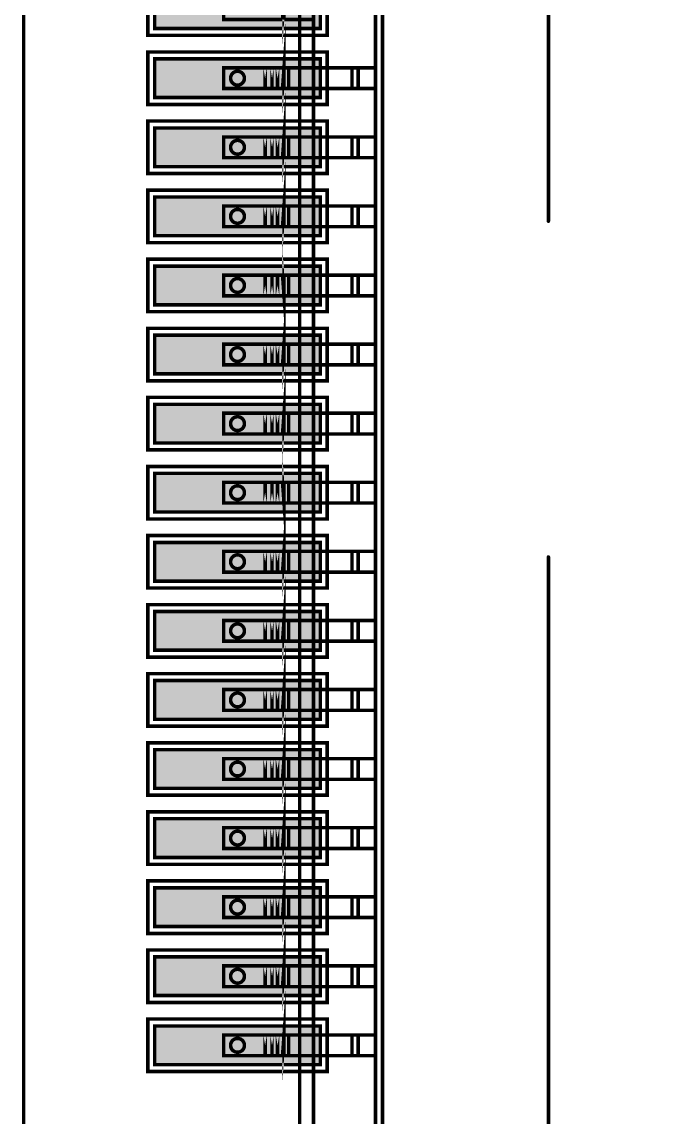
# Model space of a CAD drawing. Extents: x -3.1 to 96.3, y 0 to 53.4.
# Drawn here: x 8.69 to 13.35, y 17.73 to 25.66 of the extents above; entities that cross this region are included whole.
import ezdxf

# ---------------------------------------------------------------- set-up
doc = ezdxf.new("R2010")
doc.units = 0
doc.header["$MEASUREMENT"] = 0
doc.layers.get('0').update_dxf_attribs({"linetype": 'CONTINUOUS'})
for name, color, linetype in [('DRIL_PLTE_THRU_01', 3, 'CONTINUOUS'), ('DRIL_PLTE_THRU_02', 146, 'CONTINUOUS'), ('DRIL_PLTE_THRU_03', 176, 'CONTINUOUS'), ('DRIL_PLTE_THRU_04', 56, 'CONTINUOUS'), ('DRIL_PLTE_THRU_05', 176, 'CONTINUOUS'), ('DRIL_PLTE_THRU_06', 1, 'CONTINUOUS'), ('DRIL_PLTE_THRU_07', 34, 'CONTINUOUS'), ('DRIL_PLTE_THRU_08', 176, 'CONTINUOUS'), ('PADS_BOT', 5, 'CONTINUOUS'), ('PADS_INNER', 106, 'CONTINUOUS'), ('PADS_TOP', 106, 'CONTINUOUS'), ('PART_BOT_2DLINE_20', 222, 'CONTINUOUS')]:
    doc.layers.add(name, color=color, linetype=linetype)

# ---------------------------------------------------------------- blocks, each defined once
blk = doc.blocks.new('SMOOTH_0$0254')
at = {"const_width": 0.0127}
blk.add_lwpolyline([(-0.00635, 0, 1), (0.00635, 0, 1)], format="xyb", close=True, dxfattribs=at)
blk = doc.blocks.new('PART_BODY_BOT_17')
at = {"layer": 'PART_BOT_2DLINE_20', "const_width": 0.0254}
for points in [[(-2.56, 4.2), (-2.94, 4.2), (-2.94, 2.9), (-2.56, 2.9)], [(-2.06, 4.2), (-2.44, 4.2), (-2.44, 2.9), (-2.06, 2.9)], [(-1.56, 4.2), (-1.94, 4.2), (-1.94, 2.9), (-1.56, 2.9)], [(-1.06, 4.2), (-1.44, 4.2), (-1.44, 2.9), (-1.06, 2.9)], [(-0.56, 4.2), (-0.94, 4.2), (-0.94, 2.9), (-0.56, 2.9)], [(-0.06, 4.2), (-0.44, 4.2), (-0.44, 2.9), (-0.06, 2.9)], [(0.44, 4.2), (0.06, 4.2), (0.06, 2.9), (0.44, 2.9)], [(0.94, 4.2), (0.56, 4.2), (0.56, 2.9), (0.94, 2.9)], [(1.44, 4.2), (1.06, 4.2), (1.06, 2.9), (1.44, 2.9)], [(1.94, 4.2), (1.56, 4.2), (1.56, 2.9), (1.94, 2.9)], [(2.44, 4.2), (2.06, 4.2), (2.06, 2.9), (2.44, 2.9)], [(2.94, 4.2), (2.56, 4.2), (2.56, 2.9), (2.94, 2.9)], [(3.44, 4.2), (3.06, 4.2), (3.06, 2.9), (3.44, 2.9)], [(3.94, 4.2), (3.56, 4.2), (3.56, 2.9), (3.94, 2.9)], [(4.44, 4.2), (4.06, 4.2), (4.06, 2.9), (4.44, 2.9)], [(4.94, 4.2), (4.56, 4.2), (4.56, 2.9), (4.94, 2.9)], [(-2.89, 4.15), (-2.89, 2.95), (-2.61, 2.95), (-2.61, 4.15)], [(-2.39, 4.15), (-2.39, 2.95), (-2.11, 2.95), (-2.11, 4.15)], [(-1.89, 4.15), (-1.89, 2.95), (-1.61, 2.95), (-1.61, 4.15)], [(-1.39, 4.15), (-1.39, 2.95), (-1.11, 2.95), (-1.11, 4.15)], [(-0.89, 4.15), (-0.89, 2.95), (-0.61, 2.95), (-0.61, 4.15)], [(-0.39, 4.15), (-0.39, 2.95), (-0.11, 2.95), (-0.11, 4.15)], [(0.11, 4.15), (0.11, 2.95), (0.39, 2.95), (0.39, 4.15)], [(0.61, 4.15), (0.61, 2.95), (0.89, 2.95), (0.89, 4.15)], [(1.11, 4.15), (1.11, 2.95), (1.39, 2.95), (1.39, 4.15)], [(1.61, 4.15), (1.61, 2.95), (1.89, 2.95), (1.89, 4.15)], [(2.11, 4.15), (2.11, 2.95), (2.39, 2.95), (2.39, 4.15)], [(2.61, 4.15), (2.61, 2.95), (2.89, 2.95), (2.89, 4.15)], [(3.11, 4.15), (3.11, 2.95), (3.39, 2.95), (3.39, 4.15)], [(3.61, 4.15), (3.61, 2.95), (3.89, 2.95), (3.89, 4.15)], [(4.11, 4.15), (4.11, 2.95), (4.39, 2.95), (4.39, 4.15)], [(4.89, 4.15), (4.89, 2.95), (4.61, 2.95), (4.61, 4.15)], [(-11, 3.1), (-11, -3.43), (11, -3.43), (11, 3.1), (-11, 3.1), (-11, -3.43), (11, -3.43), (11, 3.1)], [(10.95, -3.33), (-10.95, -3.33), (-10.95, 3), (10.95, 3), (10.95, -3.33), (-10.95, -3.33), (-10.95, 3), (10.95, 3)]]:
    blk.add_lwpolyline(points, close=True, dxfattribs=at)
for points in [[(-2.175, 2.55), (-2.175, 3.65), (-2.325, 3.65), (-2.325, 3), (-2.675, 3), (-2.675, 3.65), (-2.825, 3.65), (-2.825, 3), (-3.175, 3), (-3.175, 3.65), (-3.325, 3.65), (-3.325, 3)], [(-2.175, 3), (-2.175, 3.65), (-2.325, 3.65), (-2.325, 2.55)], [(-1.175, 2.55), (-1.175, 3.65), (-1.325, 3.65), (-1.325, 3), (-1.675, 3), (-1.675, 3.65), (-1.825, 3.65), (-1.825, 3), (-2.175, 3), (-2.175, 3.65), (-2.325, 3.65), (-2.325, 3)], [(-1.675, 2.55), (-1.675, 3.65), (-1.825, 3.65), (-1.825, 2.55)], [(-1.675, 3), (-1.675, 3.65), (-1.825, 3.65), (-1.825, 3)], [(-1.175, 3), (-1.175, 3.65), (-1.325, 3.65), (-1.325, 3)], [(-0.675, 2.55), (-0.675, 3.65), (-0.825, 3.65), (-0.825, 3), (-1.175, 3), (-1.175, 3.65), (-1.325, 3.65), (-1.325, 2.55)], [(0.325, 2.55), (0.325, 3.65), (0.175, 3.65), (0.175, 3), (-0.175, 3), (-0.175, 3.65), (-0.325, 3.65), (-0.325, 3), (-0.675, 3), (-0.675, 3.65), (-0.825, 3.65), (-0.825, 3)], [(-0.825, 2.55), (-0.825, 3.65), (-0.675, 3.65), (-0.675, 3)], [(-0.175, 3), (-0.175, 3.65), (-0.325, 3.65), (-0.325, 2.55)], [(-0.175, 2.55), (-0.175, 3.65), (-0.325, 3.65), (-0.325, 3)], [(0.825, 3), (0.825, 3.65), (0.675, 3.65), (0.675, 3), (0.325, 3), (0.325, 3.65), (0.175, 3.65), (0.175, 2.55)], [(0.325, 3), (0.325, 3.65), (0.175, 3.65), (0.175, 3)], [(0.825, 2.55), (0.825, 3.65), (0.675, 3.65), (0.675, 2.55)], [(1.325, 2.55), (1.325, 3.65), (1.175, 3.65), (1.175, 3), (0.825, 3), (0.825, 3.65), (0.675, 3.65), (0.675, 3)], [(1.825, 3), (1.825, 3.65), (1.675, 3.65), (1.675, 3), (1.325, 3), (1.325, 3.65), (1.175, 3.65), (1.175, 3)], [(1.175, 2.55), (1.175, 3.65), (1.325, 3.65), (1.325, 3)], [(2.325, 2.55), (2.325, 3.65), (2.175, 3.65), (2.175, 3), (1.825, 3), (1.825, 3.65), (1.675, 3.65), (1.675, 3)], [(1.675, 2.55), (1.675, 3.65), (1.825, 3.65), (1.825, 2.55)], [(2.825, 2.55), (2.825, 3.65), (2.675, 3.65), (2.675, 3), (2.325, 3), (2.325, 3.65), (2.175, 3.65), (2.175, 3)], [(2.175, 2.55), (2.175, 3.65), (2.325, 3.65), (2.325, 3)], [(4.325, 2.55), (4.325, 3.65), (4.175, 3.65), (4.175, 3), (3.825, 3), (3.825, 3.65), (3.675, 3.65), (3.675, 3), (3.325, 3), (3.325, 3.65), (3.175, 3.65), (3.175, 3), (2.825, 3), (2.825, 3.65), (2.675, 3.65), (2.675, 3)], [(2.675, 2.55), (2.675, 3.65), (2.825, 3.65), (2.825, 3)], [(3.175, 2.55), (3.175, 3.65), (3.325, 3.65), (3.325, 2.55)], [(3.325, 3), (3.325, 3.65), (3.175, 3.65), (3.175, 3)], [(3.675, 2.55), (3.675, 3.65), (3.825, 3.65), (3.825, 2.55)], [(3.675, 3), (3.675, 3.65), (3.825, 3.65), (3.825, 3)], [(4.325, 3), (4.325, 3.65), (4.175, 3.65), (4.175, 2.55)], [(7.325, 2.55), (7.325, 3.65), (7.175, 3.65), (7.175, 3), (4.825, 3), (4.825, 3.65), (4.675, 3.65), (4.675, 3), (4.325, 3), (4.325, 3.65), (4.175, 3.65), (4.175, 3)], [(4.825, 2.55), (4.825, 3.65), (4.675, 3.65), (4.675, 2.55)], [(4.825, 3), (4.825, 3.65), (4.675, 3.65), (4.675, 3)], [(-2.325, 3.35), (-2.175, 3.35), (-2.325, 3.35)], [(-1.825, 3.35), (-1.675, 3.35), (-1.825, 3.35)], [(-1.325, 3.35), (-1.175, 3.35), (-1.325, 3.35)], [(-0.675, 3.35), (-0.825, 3.35), (-0.675, 3.35)], [(-0.325, 3.35), (-0.175, 3.35), (-0.325, 3.35)], [(0.175, 3.35), (0.325, 3.35), (0.175, 3.35)], [(0.825, 3.35), (0.675, 3.35), (0.825, 3.35)], [(1.175, 3.35), (1.325, 3.35), (1.175, 3.35)], [(1.675, 3.35), (1.825, 3.35), (1.675, 3.35)], [(2.175, 3.35), (2.325, 3.35), (2.175, 3.35)], [(2.675, 3.35), (2.825, 3.35), (2.675, 3.35)], [(3.175, 3.35), (3.325, 3.35), (3.175, 3.35)], [(3.675, 3.35), (3.825, 3.35), (3.675, 3.35)], [(4.175, 3.35), (4.325, 3.35), (4.175, 3.35)], [(4.675, 3.35), (4.825, 3.35), (4.675, 3.35)], [(-2.325, 3.3), (-2.175, 3.3), (-2.325, 3.3)], [(-2.325, 3.26), (-2.175, 3.26), (-2.325, 3.26)], [(-1.825, 3.3), (-1.675, 3.3), (-1.825, 3.3)], [(-1.825, 3.26), (-1.675, 3.26), (-1.825, 3.26)], [(-1.325, 3.3), (-1.175, 3.3), (-1.325, 3.3)], [(-1.325, 3.26), (-1.175, 3.26), (-1.325, 3.26)], [(-0.675, 3.3), (-0.825, 3.3), (-0.675, 3.3)], [(-0.675, 3.26), (-0.825, 3.26), (-0.675, 3.26)], [(-0.325, 3.3), (-0.175, 3.3), (-0.325, 3.3)], [(-0.325, 3.26), (-0.175, 3.26), (-0.325, 3.26)], [(0.175, 3.3), (0.325, 3.3), (0.175, 3.3)], [(0.175, 3.26), (0.325, 3.26), (0.175, 3.26)], [(0.825, 3.3), (0.675, 3.3), (0.825, 3.3)], [(0.825, 3.26), (0.675, 3.26), (0.825, 3.26)], [(1.175, 3.3), (1.325, 3.3), (1.175, 3.3)], [(1.175, 3.26), (1.325, 3.26), (1.175, 3.26)], [(1.675, 3.3), (1.825, 3.3), (1.675, 3.3)], [(1.675, 3.26), (1.825, 3.26), (1.675, 3.26)], [(2.175, 3.3), (2.325, 3.3), (2.175, 3.3)], [(2.175, 3.26), (2.325, 3.26), (2.175, 3.26)], [(2.675, 3.3), (2.825, 3.3), (2.675, 3.3)], [(2.675, 3.26), (2.825, 3.26), (2.675, 3.26)], [(3.175, 3.3), (3.325, 3.3), (3.175, 3.3)], [(3.175, 3.26), (3.325, 3.26), (3.175, 3.26)], [(3.675, 3.3), (3.825, 3.3), (3.675, 3.3)], [(3.675, 3.26), (3.825, 3.26), (3.675, 3.26)], [(4.175, 3.3), (4.325, 3.3), (4.175, 3.3)], [(4.175, 3.26), (4.325, 3.26), (4.175, 3.26)], [(4.675, 3.3), (4.825, 3.3), (4.675, 3.3)], [(4.675, 3.26), (4.825, 3.26), (4.675, 3.26)], [(-2.675, 3.224), (-2.825, 3.213), (-2.675, 3.213), (-2.825, 3.213)], [(-2.175, 3.224), (-2.325, 3.213), (-2.175, 3.213), (-2.325, 3.213)], [(-2.175, 3.179), (-2.325, 3.179)], [(-1.675, 3.224), (-1.825, 3.213), (-1.675, 3.213), (-1.825, 3.213)], [(-1.675, 3.179), (-1.825, 3.179)], [(-1.175, 3.224), (-1.325, 3.213), (-1.175, 3.213), (-1.325, 3.213)], [(-1.175, 3.179), (-1.325, 3.179)], [(-0.825, 3.224), (-0.675, 3.213), (-0.825, 3.213), (-0.675, 3.213)], [(-0.675, 3.179), (-0.825, 3.179)], [(-0.175, 3.224), (-0.325, 3.213), (-0.175, 3.213), (-0.325, 3.213)], [(-0.175, 3.179), (-0.325, 3.179)], [(0.325, 3.224), (0.175, 3.213), (0.325, 3.213), (0.175, 3.213)], [(0.325, 3.179), (0.175, 3.179)], [(0.675, 3.224), (0.825, 3.213), (0.675, 3.213), (0.825, 3.213)], [(0.825, 3.179), (0.675, 3.179)], [(1.325, 3.224), (1.175, 3.213), (1.325, 3.213), (1.175, 3.213)], [(1.325, 3.179), (1.175, 3.179)], [(1.825, 3.224), (1.675, 3.213), (1.825, 3.213), (1.675, 3.213)], [(1.825, 3.179), (1.675, 3.179)], [(2.325, 3.224), (2.175, 3.213), (2.325, 3.213), (2.175, 3.213)], [(2.325, 3.179), (2.175, 3.179)], [(2.825, 3.224), (2.675, 3.213), (2.825, 3.213), (2.675, 3.213)], [(2.825, 3.179), (2.675, 3.179)], [(3.325, 3.224), (3.175, 3.213), (3.325, 3.213), (3.175, 3.213)], [(3.325, 3.179), (3.175, 3.179)], [(3.825, 3.224), (3.675, 3.213), (3.825, 3.213), (3.675, 3.213)], [(3.825, 3.179), (3.675, 3.179)], [(4.325, 3.224), (4.175, 3.213), (4.325, 3.213), (4.175, 3.213)], [(4.325, 3.179), (4.175, 3.179)], [(4.825, 3.224), (4.675, 3.213), (4.825, 3.213), (4.675, 3.213)], [(4.825, 3.179), (4.675, 3.179)], [(-9.885, 3), (-9.885, 2.55), (9.885, 2.55), (9.885, 3)], [(-2.175, 2.721), (-2.325, 2.721)], [(-1.675, 2.721), (-1.825, 2.721)], [(-1.175, 2.721), (-1.325, 2.721)], [(-0.675, 2.721), (-0.825, 2.721)], [(-0.175, 2.721), (-0.325, 2.721)], [(0.325, 2.721), (0.175, 2.721)], [(0.825, 2.721), (0.675, 2.721)], [(1.325, 2.721), (1.175, 2.721)], [(1.825, 2.721), (1.675, 2.721)], [(2.325, 2.721), (2.175, 2.721)], [(2.825, 2.721), (2.675, 2.721)], [(3.325, 2.721), (3.175, 2.721)], [(3.825, 2.721), (3.675, 2.721)], [(4.325, 2.721), (4.175, 2.721)], [(4.825, 2.721), (4.675, 2.721)], [(-2.175, 2.676), (-2.325, 2.676)], [(-1.675, 2.676), (-1.825, 2.676)], [(-1.175, 2.676), (-1.325, 2.676)], [(-0.675, 2.676), (-0.825, 2.676)], [(-0.175, 2.676), (-0.325, 2.676)], [(0.325, 2.676), (0.175, 2.676)], [(0.825, 2.676), (0.675, 2.676)], [(1.325, 2.676), (1.175, 2.676)], [(1.825, 2.676), (1.675, 2.676)], [(2.325, 2.676), (2.175, 2.676)], [(2.825, 2.676), (2.675, 2.676)], [(3.325, 2.676), (3.175, 2.676)], [(3.825, 2.676), (3.675, 2.676)], [(4.325, 2.676), (4.175, 2.676)], [(4.825, 2.676), (4.675, 2.676)], [(9.695, 2.5), (-9.695, 2.5)], [(-1.215, 1.298), (-8.71, 1.298)], [(8.71, 1.298), (1.215, 1.298)]]:
    blk.add_lwpolyline(points, dxfattribs=at)
for points in [[(-2.3, 3.55, -1), (-2.2, 3.55, -1), (-2.3, 3.55)], [(-1.8, 3.55, -1), (-1.7, 3.55, -1), (-1.8, 3.55)], [(-1.3, 3.55, -1), (-1.2, 3.55, -1), (-1.3, 3.55)], [(-0.8, 3.55, -1), (-0.7, 3.55, -1), (-0.8, 3.55)], [(-0.3, 3.55, -1), (-0.2, 3.55, -1), (-0.3, 3.55)], [(0.2, 3.55, -1), (0.3, 3.55, -1), (0.2, 3.55)], [(0.7, 3.55, -1), (0.8, 3.55, -1), (0.7, 3.55)], [(1.2, 3.55, -1), (1.3, 3.55, -1), (1.2, 3.55)], [(1.7, 3.55, -1), (1.8, 3.55, -1), (1.7, 3.55)], [(2.2, 3.55, -1), (2.3, 3.55, -1), (2.2, 3.55)], [(2.7, 3.55, -1), (2.8, 3.55, -1), (2.7, 3.55)], [(3.2, 3.55, -1), (3.3, 3.55, -1), (3.2, 3.55)], [(3.7, 3.55, -1), (3.8, 3.55, -1), (3.7, 3.55)], [(4.2, 3.55, -1), (4.3, 3.55, -1), (4.2, 3.55)], [(4.7, 3.55, -1), (4.8, 3.55, -1), (4.7, 3.55)]]:
    blk.add_lwpolyline(points, format="xyb", dxfattribs=at)
at = {"layer": 'PART_BOT_2DLINE_20'}
for p in [(-2.56, 4.2), (-2.44, 4.2), (-2.06, 4.2), (-1.94, 4.2), (-1.56, 4.2), (-1.44, 4.2), (-1.06, 4.2), (-0.94, 4.2), (-0.56, 4.2), (-0.44, 4.2), (-0.06, 4.2), (0.06, 4.2), (0.44, 4.2), (0.56, 4.2), (0.94, 4.2), (1.06, 4.2), (1.44, 4.2), (1.56, 4.2), (1.94, 4.2), (2.06, 4.2), (2.44, 4.2), (2.56, 4.2), (2.94, 4.2), (3.06, 4.2), (3.44, 4.2), (3.56, 4.2), (3.94, 4.2), (4.06, 4.2), (4.44, 4.2), (4.56, 4.2), (4.94, 4.2), (-2.61, 4.15), (-2.39, 4.15), (-2.11, 4.15), (-1.89, 4.15), (-1.61, 4.15), (-1.39, 4.15), (-1.11, 4.15), (-0.89, 4.15), (-0.61, 4.15), (-0.39, 4.15), (-0.11, 4.15), (0.11, 4.15), (0.39, 4.15), (0.61, 4.15), (0.89, 4.15), (1.11, 4.15), (1.39, 4.15), (1.61, 4.15), (1.89, 4.15), (2.11, 4.15), (2.39, 4.15), (2.61, 4.15), (2.89, 4.15), (3.11, 4.15), (3.39, 4.15), (3.61, 4.15), (3.89, 4.15), (4.11, 4.15), (4.39, 4.15), (4.61, 4.15), (4.89, 4.15), (-2.325, 3.65), (-2.325, 3.65), (-2.325, 3.65), (-2.175, 3.65), (-2.175, 3.65), (-2.175, 3.65), (-1.825, 3.65), (-1.825, 3.65), (-1.825, 3.65), (-1.675, 3.65), (-1.675, 3.65), (-1.675, 3.65), (-1.325, 3.65), (-1.325, 3.65), (-1.325, 3.65), (-1.175, 3.65), (-1.175, 3.65), (-1.175, 3.65), (-0.825, 3.65), (-0.825, 3.65), (-0.825, 3.65), (-0.675, 3.65), (-0.675, 3.65), (-0.675, 3.65), (-0.325, 3.65), (-0.325, 3.65), (-0.325, 3.65), (-0.175, 3.65), (-0.175, 3.65), (-0.175, 3.65), (0.175, 3.65), (0.175, 3.65), (0.175, 3.65), (0.325, 3.65), (0.325, 3.65), (0.325, 3.65), (0.675, 3.65), (0.675, 3.65), (0.675, 3.65), (0.825, 3.65), (0.825, 3.65), (0.825, 3.65), (1.175, 3.65), (1.175, 3.65), (1.175, 3.65), (1.325, 3.65), (1.325, 3.65), (1.325, 3.65), (1.675, 3.65), (1.675, 3.65), (1.675, 3.65), (1.825, 3.65), (1.825, 3.65), (1.825, 3.65), (2.175, 3.65), (2.175, 3.65), (2.175, 3.65), (2.325, 3.65), (2.325, 3.65), (2.325, 3.65), (2.675, 3.65), (2.675, 3.65), (2.675, 3.65), (2.825, 3.65), (2.825, 3.65), (2.825, 3.65), (3.175, 3.65), (3.175, 3.65), (3.175, 3.65), (3.325, 3.65), (3.325, 3.65), (3.325, 3.65), (3.675, 3.65), (3.675, 3.65), (3.675, 3.65), (3.825, 3.65), (3.825, 3.65), (3.825, 3.65), (4.175, 3.65), (4.175, 3.65), (4.175, 3.65), (4.325, 3.65), (4.325, 3.65), (4.325, 3.65), (4.675, 3.65), (4.675, 3.65), (4.675, 3.65), (4.825, 3.65), (4.825, 3.65), (4.825, 3.65), (-2.3, 3.55), (-2.2, 3.55), (-1.8, 3.55), (-1.7, 3.55), (-1.3, 3.55), (-1.2, 3.55), (-0.8, 3.55), (-0.7, 3.55), (-0.3, 3.55), (-0.2, 3.55), (0.2, 3.55), (0.3, 3.55), (0.7, 3.55), (0.8, 3.55), (1.2, 3.55), (1.3, 3.55), (1.7, 3.55), (1.8, 3.55), (2.2, 3.55), (2.3, 3.55), (2.7, 3.55), (2.8, 3.55), (3.2, 3.55), (3.3, 3.55), (3.7, 3.55), (3.8, 3.55), (4.2, 3.55), (4.3, 3.55), (4.7, 3.55), (4.8, 3.55), (-2.325, 3.35), (-2.325, 3.35), (-2.175, 3.35), (-1.825, 3.35), (-1.825, 3.35), (-1.675, 3.35), (-1.325, 3.35), (-1.325, 3.35), (-1.175, 3.35), (-0.825, 3.35), (-0.675, 3.35), (-0.675, 3.35), (-0.325, 3.35), (-0.325, 3.35), (-0.175, 3.35), (0.175, 3.35), (0.175, 3.35), (0.325, 3.35), (0.675, 3.35), (0.825, 3.35), (0.825, 3.35), (1.175, 3.35), (1.175, 3.35), (1.325, 3.35), (1.675, 3.35), (1.675, 3.35), (1.825, 3.35), (2.175, 3.35), (2.175, 3.35), (2.325, 3.35), (2.675, 3.35), (2.675, 3.35), (2.825, 3.35), (3.175, 3.35), (3.175, 3.35), (3.325, 3.35), (3.675, 3.35), (3.675, 3.35), (3.825, 3.35), (4.175, 3.35), (4.175, 3.35), (4.325, 3.35), (4.675, 3.35), (4.675, 3.35), (4.825, 3.35), (-2.325, 3.3), (-2.325, 3.3), (-2.325, 3.26), (-2.325, 3.26), (-2.175, 3.3), (-2.175, 3.26), (-1.825, 3.3), (-1.825, 3.3), (-1.825, 3.26), (-1.825, 3.26), (-1.675, 3.3), (-1.675, 3.26), (-1.325, 3.3), (-1.325, 3.3), (-1.325, 3.26), (-1.325, 3.26), (-1.175, 3.3), (-1.175, 3.26), (-0.825, 3.3), (-0.825, 3.26), (-0.675, 3.3), (-0.675, 3.3), (-0.675, 3.26), (-0.675, 3.26), (-0.325, 3.3), (-0.325, 3.3), (-0.325, 3.26), (-0.325, 3.26), (-0.175, 3.3), (-0.175, 3.26), (0.175, 3.3), (0.175, 3.3), (0.175, 3.26), (0.175, 3.26), (0.325, 3.3), (0.325, 3.26), (0.675, 3.3), (0.675, 3.26), (0.825, 3.3), (0.825, 3.3), (0.825, 3.26), (0.825, 3.26), (1.175, 3.3), (1.175, 3.3), (1.175, 3.26), (1.175, 3.26), (1.325, 3.3), (1.325, 3.26), (1.675, 3.3), (1.675, 3.3), (1.675, 3.26), (1.675, 3.26), (1.825, 3.3), (1.825, 3.26), (2.175, 3.3), (2.175, 3.3), (2.175, 3.26), (2.175, 3.26), (2.325, 3.3), (2.325, 3.26), (2.675, 3.3), (2.675, 3.3), (2.675, 3.26), (2.675, 3.26), (2.825, 3.3), (2.825, 3.26), (3.175, 3.3), (3.175, 3.3), (3.175, 3.26), (3.175, 3.26), (3.325, 3.3), (3.325, 3.26), (3.675, 3.3), (3.675, 3.3), (3.675, 3.26), (3.675, 3.26), (3.825, 3.3), (3.825, 3.26), (4.175, 3.3), (4.175, 3.3), (4.175, 3.26), (4.175, 3.26), (4.325, 3.3), (4.325, 3.26), (4.675, 3.3), (4.675, 3.3), (4.675, 3.26), (4.675, 3.26), (4.825, 3.3), (4.825, 3.26), (-2.325, 3.213), (-2.325, 3.213), (-2.325, 3.179), (-2.175, 3.224), (-2.175, 3.213), (-2.175, 3.179), (-1.825, 3.213), (-1.825, 3.213), (-1.825, 3.179), (-1.675, 3.224), (-1.675, 3.213), (-1.675, 3.179), (-1.325, 3.213), (-1.325, 3.213), (-1.325, 3.179), (-1.175, 3.224), (-1.175, 3.213), (-1.175, 3.179), (-0.825, 3.224), (-0.825, 3.213), (-0.825, 3.179), (-0.675, 3.213), (-0.675, 3.213), (-0.675, 3.179), (-0.325, 3.213), (-0.325, 3.213), (-0.325, 3.179), (-0.175, 3.224), (-0.175, 3.213), (-0.175, 3.179), (0.175, 3.213), (0.175, 3.213), (0.175, 3.179), (0.325, 3.224), (0.325, 3.213), (0.325, 3.179), (0.675, 3.224), (0.675, 3.213), (0.675, 3.179), (0.825, 3.213), (0.825, 3.213), (0.825, 3.179), (1.175, 3.213), (1.175, 3.213), (1.175, 3.179), (1.325, 3.224), (1.325, 3.213), (1.325, 3.179), (1.675, 3.213), (1.675, 3.213), (1.675, 3.179), (1.825, 3.224), (1.825, 3.213), (1.825, 3.179), (2.175, 3.213), (2.175, 3.213), (2.175, 3.179), (2.325, 3.224), (2.325, 3.213), (2.325, 3.179), (2.675, 3.213), (2.675, 3.213), (2.675, 3.179), (2.825, 3.224), (2.825, 3.213), (2.825, 3.179), (3.175, 3.213), (3.175, 3.213), (3.175, 3.179), (3.325, 3.224), (3.325, 3.213), (3.325, 3.179), (3.675, 3.213), (3.675, 3.213), (3.675, 3.179), (3.825, 3.224), (3.825, 3.213), (3.825, 3.179), (4.175, 3.213), (4.175, 3.213), (4.175, 3.179), (4.325, 3.224), (4.325, 3.213), (4.325, 3.179), (4.675, 3.213), (4.675, 3.213), (4.675, 3.179), (4.825, 3.224), (4.825, 3.213), (4.825, 3.179), (-2.325, 3), (-2.325, 3), (-2.175, 3), (-2.175, 3), (-1.825, 3), (-1.825, 3), (-1.675, 3), (-1.675, 3), (-1.325, 3), (-1.325, 3), (-1.175, 3), (-1.175, 3), (-0.825, 3), (-0.825, 3), (-0.675, 3), (-0.675, 3), (-0.325, 3), (-0.325, 3), (-0.175, 3), (-0.175, 3), (0.175, 3), (0.175, 3), (0.325, 3), (0.325, 3), (0.675, 3), (0.675, 3), (0.825, 3), (0.825, 3), (1.175, 3), (1.175, 3), (1.325, 3), (1.325, 3), (1.675, 3), (1.675, 3), (1.825, 3), (1.825, 3), (2.175, 3), (2.175, 3), (2.325, 3), (2.325, 3), (2.675, 3), (2.675, 3), (2.825, 3), (2.825, 3), (3.175, 3), (3.175, 3), (3.325, 3), (3.325, 3), (3.675, 3), (3.675, 3), (3.825, 3), (3.825, 3), (4.175, 3), (4.175, 3), (4.325, 3), (4.325, 3), (4.675, 3), (4.675, 3), (4.825, 3), (4.825, 3), (-2.61, 2.95), (-2.39, 2.95), (-2.11, 2.95), (-1.89, 2.95), (-1.61, 2.95), (-1.39, 2.95), (-1.11, 2.95), (-0.89, 2.95), (-0.61, 2.95), (-0.39, 2.95), (-0.11, 2.95), (0.11, 2.95), (0.39, 2.95), (0.61, 2.95), (0.89, 2.95), (1.11, 2.95), (1.39, 2.95), (1.61, 2.95), (1.89, 2.95), (2.11, 2.95), (2.39, 2.95), (2.61, 2.95), (2.89, 2.95), (3.11, 2.95), (3.39, 2.95), (3.61, 2.95), (3.89, 2.95), (4.11, 2.95), (4.39, 2.95), (4.61, 2.95), (4.89, 2.95), (-2.56, 2.9), (-2.44, 2.9), (-2.06, 2.9), (-1.94, 2.9), (-1.56, 2.9), (-1.44, 2.9), (-1.06, 2.9), (-0.94, 2.9), (-0.56, 2.9), (-0.44, 2.9), (-0.06, 2.9), (0.06, 2.9), (0.44, 2.9), (0.56, 2.9), (0.94, 2.9), (1.06, 2.9), (1.44, 2.9), (1.56, 2.9), (1.94, 2.9), (2.06, 2.9), (2.44, 2.9), (2.56, 2.9), (2.94, 2.9), (3.06, 2.9), (3.44, 2.9), (3.56, 2.9), (3.94, 2.9), (4.06, 2.9), (4.44, 2.9), (4.56, 2.9), (4.94, 2.9), (-2.325, 2.721), (-2.175, 2.721), (-1.825, 2.721), (-1.675, 2.721), (-1.325, 2.721), (-1.175, 2.721), (-0.825, 2.721), (-0.675, 2.721), (-0.325, 2.721), (-0.175, 2.721), (0.175, 2.721), (0.325, 2.721), (0.675, 2.721), (0.825, 2.721), (1.175, 2.721), (1.325, 2.721), (1.675, 2.721), (1.825, 2.721), (2.175, 2.721), (2.325, 2.721), (2.675, 2.721), (2.825, 2.721), (3.175, 2.721), (3.325, 2.721), (3.675, 2.721), (3.825, 2.721), (4.175, 2.721), (4.325, 2.721), (4.675, 2.721), (4.825, 2.721), (-2.325, 2.676), (-2.175, 2.676), (-1.825, 2.676), (-1.675, 2.676), (-1.325, 2.676), (-1.175, 2.676), (-0.825, 2.676), (-0.675, 2.676), (-0.325, 2.676), (-0.175, 2.676), (0.175, 2.676), (0.325, 2.676), (0.675, 2.676), (0.825, 2.676), (1.175, 2.676), (1.325, 2.676), (1.675, 2.676), (1.825, 2.676), (2.175, 2.676), (2.325, 2.676), (2.675, 2.676), (2.825, 2.676), (3.175, 2.676), (3.325, 2.676), (3.675, 2.676), (3.825, 2.676), (4.175, 2.676), (4.325, 2.676), (4.675, 2.676), (4.825, 2.676), (-2.325, 2.55), (-2.175, 2.55), (-1.825, 2.55), (-1.675, 2.55), (-1.325, 2.55), (-1.175, 2.55), (-0.825, 2.55), (-0.675, 2.55), (-0.325, 2.55), (-0.175, 2.55), (0.175, 2.55), (0.325, 2.55), (0.675, 2.55), (0.825, 2.55), (1.175, 2.55), (1.325, 2.55), (1.675, 2.55), (1.825, 2.55), (2.175, 2.55), (2.325, 2.55), (2.675, 2.55), (2.825, 2.55), (3.175, 2.55), (3.325, 2.55), (3.675, 2.55), (3.825, 2.55), (4.175, 2.55), (4.325, 2.55), (4.675, 2.55), (4.825, 2.55), (-1.215, 1.298), (1.215, 1.298)]:
    blk.add_blockref('SMOOTH_0$0254', p, dxfattribs=at)
blk = doc.blocks.new('DRIL_HOLE_0')
blk.add_lwpolyline([(0, 0, 1), (0, 0, 1)], format="xyb", close=True)
blk = doc.blocks.new('PAD_0')
blk.add_lwpolyline([(0, 0, 1), (0, 0, 1)], format="xyb", close=True)
blk = doc.blocks.new('PAD_35')
at = {"const_width": 0.28}
blk.add_lwpolyline([(-0.6, 0), (0.6, 0)], dxfattribs=at)
blk = doc.blocks.new('STK_BOT_32')
at = {"layer": 'DRIL_PLTE_THRU_01'}
blk.add_blockref('DRIL_HOLE_0', (0, 0), dxfattribs=at)
at = {"layer": 'DRIL_PLTE_THRU_02'}
blk.add_blockref('DRIL_HOLE_0', (0, 0), dxfattribs=at)
at = {"layer": 'DRIL_PLTE_THRU_03'}
blk.add_blockref('DRIL_HOLE_0', (0, 0), dxfattribs=at)
at = {"layer": 'DRIL_PLTE_THRU_04'}
blk.add_blockref('DRIL_HOLE_0', (0, 0), dxfattribs=at)
at = {"layer": 'DRIL_PLTE_THRU_05'}
blk.add_blockref('DRIL_HOLE_0', (0, 0), dxfattribs=at)
at = {"layer": 'DRIL_PLTE_THRU_06'}
blk.add_blockref('DRIL_HOLE_0', (0, 0), dxfattribs=at)
at = {"layer": 'DRIL_PLTE_THRU_07'}
blk.add_blockref('DRIL_HOLE_0', (0, 0), dxfattribs=at)
at = {"layer": 'DRIL_PLTE_THRU_08'}
blk.add_blockref('DRIL_HOLE_0', (0, 0), dxfattribs=at)
at = {"layer": 'PADS_BOT', "rotation": 90}
blk.add_blockref('PAD_35', (0, 0), dxfattribs=at)
at = {"layer": 'PADS_INNER'}
blk.add_blockref('PAD_0', (0, 0), dxfattribs=at)
at = {"layer": 'PADS_TOP'}
blk.add_blockref('PAD_0', (0, 0), dxfattribs=at)
blk = doc.blocks.new('SYM_BOT_20')
for name, p in [('STK_BOT_32', (-2.75, 3.55)), ('STK_BOT_32', (-2.25, 3.55)), ('STK_BOT_32', (-1.75, 3.55)), ('STK_BOT_32', (-1.25, 3.55)), ('STK_BOT_32', (-0.75, 3.55)), ('STK_BOT_32', (-0.25, 3.55)), ('STK_BOT_32', (0.25, 3.55)), ('STK_BOT_32', (0.75, 3.55)), ('STK_BOT_32', (1.25, 3.55)), ('STK_BOT_32', (1.75, 3.55)), ('STK_BOT_32', (2.25, 3.55)), ('STK_BOT_32', (2.75, 3.55)), ('STK_BOT_32', (3.25, 3.55)), ('STK_BOT_32', (3.75, 3.55)), ('STK_BOT_32', (4.25, 3.55)), ('STK_BOT_32', (4.75, 3.55)), ('PART_BODY_BOT_17', (0, 0))]:
    blk.add_blockref(name, p)
blk = doc.blocks.new('PART_BOT_271')
blk.add_blockref('SYM_BOT_20', (0, 0))
blk = doc.blocks.new('PART_BODY_BOT_9582')
at = {"layer": 'PART_BOT_2DLINE_20', "const_width": 0.0254}
blk.add_lwpolyline([(10.09, -5.365), (-10.09, -5.365)], dxfattribs=at)
blk = doc.blocks.new('SYM_BOT_40')
blk.add_blockref('PART_BODY_BOT_9582', (0, 0))
blk = doc.blocks.new('PART_BOT_297')
blk.add_blockref('SYM_BOT_40', (0, 0))

msp = doc.modelspace()

# ---------------------------------------------------------------- block references
at = {"xscale": -1, "rotation": 90}
for name, p in [('PART_BOT_271', (13.8, 23)), ('PART_BOT_297', (3.3359, 17.2954))]:
    msp.add_blockref(name, p, dxfattribs=at)

doc.saveas('drawing.dxf')
